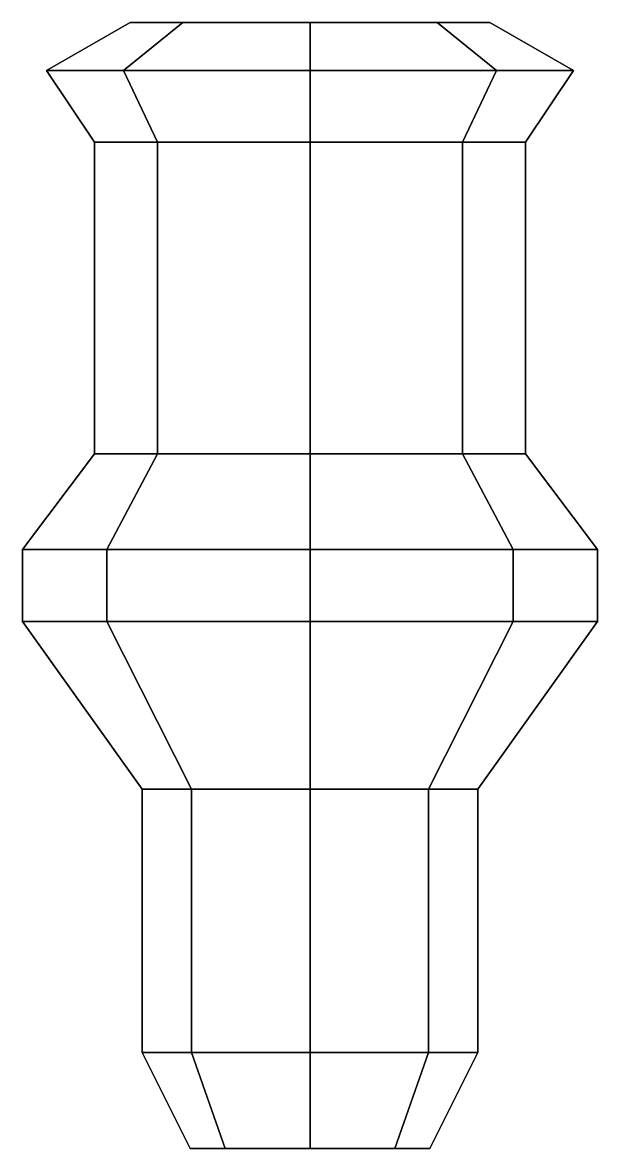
# Model space of a CAD drawing. Header units: millimetres. Extents: x -1.6 to 3, y -3 to 9.
# Drawn here: x -0.12 to 0.12, y 3.12 to 3.59 of the extents above; entities that cross this region are included whole.
import ezdxf

# ---------------------------------------------------------------- set-up
doc = ezdxf.new("R2010")
doc.units = ezdxf.units.MM
doc.layers.add('barrel', color=1, linetype='Continuous')

msp = doc.modelspace()

# ---------------------------------------------------------------- linework, layer by layer
at = {"layer": 'barrel'}
for points in [[(-0.07778, 3.57, 1.92222), (-0.11, 3.57, 2), (-0.075, 3.59, 2), (-0.05303, 3.59, 1.94697)], [(-0.11, 3.57, 2), (-0.07778, 3.57, 2.07778), (-0.05303, 3.59, 2.05303), (-0.075, 3.59, 2)], [(0, 3.57, 1.89), (-0.07778, 3.57, 1.92222), (-0.05303, 3.59, 1.94697), (0, 3.59, 1.925)], [(-0.07778, 3.57, 2.07778), (0, 3.57, 2.11), (0, 3.59, 2.075), (-0.05303, 3.59, 2.05303)], [(-0.05303, 3.59, 2.05303), (0, 3.59, 2.075), (0.05303, 3.59, 2.05303), (-0.075, 3.59, 2)], [(-0.075, 3.59, 2), (0.05303, 3.59, 2.05303), (0.075, 3.59, 2), (-0.05303, 3.59, 1.94697)], [(-0.05303, 3.59, 1.94697), (0.075, 3.59, 2), (0.05303, 3.59, 1.94697), (0, 3.59, 1.925)], [(0.07778, 3.57, 1.92222), (0, 3.57, 1.89), (0, 3.59, 1.925), (0.05303, 3.59, 1.94697)], [(0, 3.57, 2.11), (0.07778, 3.57, 2.07778), (0.05303, 3.59, 2.05303), (0, 3.59, 2.075)], [(0.11, 3.57, 2), (0.07778, 3.57, 1.92222), (0.05303, 3.59, 1.94697), (0.075, 3.59, 2)], [(0.07778, 3.57, 2.07778), (0.11, 3.57, 2), (0.075, 3.59, 2), (0.05303, 3.59, 2.05303)], [(-0.06364, 3.54, 1.93636), (-0.09, 3.54, 2), (-0.11, 3.57, 2), (-0.07778, 3.57, 1.92222)], [(-0.09, 3.54, 2), (-0.06364, 3.54, 2.06364), (-0.07778, 3.57, 2.07778), (-0.11, 3.57, 2)], [(0, 3.54, 1.91), (-0.06364, 3.54, 1.93636), (-0.07778, 3.57, 1.92222), (0, 3.57, 1.89)], [(-0.06364, 3.54, 2.06364), (0, 3.54, 2.09), (0, 3.57, 2.11), (-0.07778, 3.57, 2.07778)], [(0.06364, 3.54, 1.93636), (0, 3.54, 1.91), (0, 3.57, 1.89), (0.07778, 3.57, 1.92222)], [(0, 3.54, 2.09), (0.06364, 3.54, 2.06364), (0.07778, 3.57, 2.07778), (0, 3.57, 2.11)], [(0.09, 3.54, 2), (0.06364, 3.54, 1.93636), (0.07778, 3.57, 1.92222), (0.11, 3.57, 2)], [(0.06364, 3.54, 2.06364), (0.09, 3.54, 2), (0.11, 3.57, 2), (0.07778, 3.57, 2.07778)], [(-0.06364, 3.54, 2.06364), (-0.09, 3.54, 2), (-0.09, 3.41, 2), (-0.06364, 3.41, 2.06364)], [(-0.09, 3.54, 2), (-0.06364, 3.54, 1.93636), (-0.06364, 3.41, 1.93636), (-0.09, 3.41, 2)], [(0, 3.54, 2.09), (-0.06364, 3.54, 2.06364), (-0.06364, 3.41, 2.06364), (0, 3.41, 2.09)], [(-0.06364, 3.54, 1.93636), (0, 3.54, 1.91), (0, 3.41, 1.91), (-0.06364, 3.41, 1.93636)], [(0.06364, 3.54, 2.06364), (0, 3.54, 2.09), (0, 3.41, 2.09), (0.06364, 3.41, 2.06364)], [(0, 3.54, 1.91), (0.06364, 3.54, 1.93636), (0.06364, 3.41, 1.93636), (0, 3.41, 1.91)], [(0.09, 3.54, 2), (0.06364, 3.54, 2.06364), (0.06364, 3.41, 2.06364), (0.09, 3.41, 2)], [(0.06364, 3.54, 1.93636), (0.09, 3.54, 2), (0.09, 3.41, 2), (0.06364, 3.41, 1.93636)], [(-0.06364, 3.41, 2.06364), (-0.09, 3.41, 2), (-0.12, 3.37, 2), (-0.08485, 3.37, 2.08485)], [(-0.09, 3.41, 2), (-0.06364, 3.41, 1.93636), (-0.08485, 3.37, 1.91515), (-0.12, 3.37, 2)], [(0, 3.41, 2.09), (-0.06364, 3.41, 2.06364), (-0.08485, 3.37, 2.08485), (0, 3.37, 2.12)], [(-0.06364, 3.41, 1.93636), (0, 3.41, 1.91), (0, 3.37, 1.88), (-0.08485, 3.37, 1.91515)], [(0.06364, 3.41, 2.06364), (0, 3.41, 2.09), (0, 3.37, 2.12), (0.08485, 3.37, 2.08485)], [(0, 3.41, 1.91), (0.06364, 3.41, 1.93636), (0.08485, 3.37, 1.91515), (0, 3.37, 1.88)], [(0.09, 3.41, 2), (0.06364, 3.41, 2.06364), (0.08485, 3.37, 2.08485), (0.12, 3.37, 2)], [(0.06364, 3.41, 1.93636), (0.09, 3.41, 2), (0.12, 3.37, 2), (0.08485, 3.37, 1.91515)], [(-0.08485, 3.37, 2.08485), (-0.12, 3.37, 2), (-0.12, 3.34, 2), (-0.08485, 3.34, 2.08485)], [(-0.12, 3.37, 2), (-0.08485, 3.37, 1.91515), (-0.08485, 3.34, 1.91515), (-0.12, 3.34, 2)], [(0, 3.37, 2.12), (-0.08485, 3.37, 2.08485), (-0.08485, 3.34, 2.08485), (0, 3.34, 2.12)], [(-0.08485, 3.37, 1.91515), (0, 3.37, 1.88), (0, 3.34, 1.88), (-0.08485, 3.34, 1.91515)], [(0.08485, 3.37, 2.08485), (0, 3.37, 2.12), (0, 3.34, 2.12), (0.08485, 3.34, 2.08485)], [(0, 3.37, 1.88), (0.08485, 3.37, 1.91515), (0.08485, 3.34, 1.91515), (0, 3.34, 1.88)], [(0.12, 3.37, 2), (0.08485, 3.37, 2.08485), (0.08485, 3.34, 2.08485), (0.12, 3.34, 2)], [(0.08485, 3.37, 1.91515), (0.12, 3.37, 2), (0.12, 3.34, 2), (0.08485, 3.34, 1.91515)], [(-0.0495, 3.27, 1.9505), (-0.07, 3.27, 2), (-0.12, 3.34, 2), (-0.08485, 3.34, 1.91515)], [(-0.07, 3.27, 2), (-0.0495, 3.27, 2.0495), (-0.08485, 3.34, 2.08485), (-0.12, 3.34, 2)], [(0, 3.27, 1.93), (-0.0495, 3.27, 1.9505), (-0.08485, 3.34, 1.91515), (0, 3.34, 1.88)], [(-0.0495, 3.27, 2.0495), (0, 3.27, 2.07), (0, 3.34, 2.12), (-0.08485, 3.34, 2.08485)], [(0.0495, 3.27, 1.9505), (0, 3.27, 1.93), (0, 3.34, 1.88), (0.08485, 3.34, 1.91515)], [(0, 3.27, 2.07), (0.0495, 3.27, 2.0495), (0.08485, 3.34, 2.08485), (0, 3.34, 2.12)], [(0.07, 3.27, 2), (0.0495, 3.27, 1.9505), (0.08485, 3.34, 1.91515), (0.12, 3.34, 2)], [(0.0495, 3.27, 2.0495), (0.07, 3.27, 2), (0.12, 3.34, 2), (0.08485, 3.34, 2.08485)], [(-0.0495, 3.27, 2.0495), (-0.07, 3.27, 2), (-0.07, 3.16, 2), (-0.0495, 3.16, 2.0495)], [(-0.07, 3.27, 2), (-0.0495, 3.27, 1.9505), (-0.0495, 3.16, 1.9505), (-0.07, 3.16, 2)], [(0, 3.27, 2.07), (-0.0495, 3.27, 2.0495), (-0.0495, 3.16, 2.0495), (0, 3.16, 2.07)], [(-0.0495, 3.27, 1.9505), (0, 3.27, 1.93), (0, 3.16, 1.93), (-0.0495, 3.16, 1.9505)], [(0.0495, 3.27, 2.0495), (0, 3.27, 2.07), (0, 3.16, 2.07), (0.0495, 3.16, 2.0495)], [(0, 3.27, 1.93), (0.0495, 3.27, 1.9505), (0.0495, 3.16, 1.9505), (0, 3.16, 1.93)], [(0.07, 3.27, 2), (0.0495, 3.27, 2.0495), (0.0495, 3.16, 2.0495), (0.07, 3.16, 2)], [(0.0495, 3.27, 1.9505), (0.07, 3.27, 2), (0.07, 3.16, 2), (0.0495, 3.16, 1.9505)], [(-0.0495, 3.16, 2.0495), (-0.07, 3.16, 2), (-0.05, 3.12, 2), (-0.03536, 3.12, 2.03536)], [(-0.07, 3.16, 2), (-0.0495, 3.16, 1.9505), (-0.03536, 3.12, 1.96464), (-0.05, 3.12, 2)], [(0, 3.16, 2.07), (-0.0495, 3.16, 2.0495), (-0.03536, 3.12, 2.03536), (0, 3.12, 2.05)], [(-0.0495, 3.16, 1.9505), (0, 3.16, 1.93), (0, 3.12, 1.95), (-0.03536, 3.12, 1.96464)], [(0.0495, 3.16, 2.0495), (0, 3.16, 2.07), (0, 3.12, 2.05), (0.03536, 3.12, 2.03536)], [(0, 3.16, 1.93), (0.0495, 3.16, 1.9505), (0.03536, 3.12, 1.96464), (0, 3.12, 1.95)], [(0.07, 3.16, 2), (0.0495, 3.16, 2.0495), (0.03536, 3.12, 2.03536), (0.05, 3.12, 2)], [(0.0495, 3.16, 1.9505), (0.07, 3.16, 2), (0.05, 3.12, 2), (0.03536, 3.12, 1.96464)]]:
    msp.add_3dface(points, dxfattribs=at)

doc.saveas('drawing.dxf')
